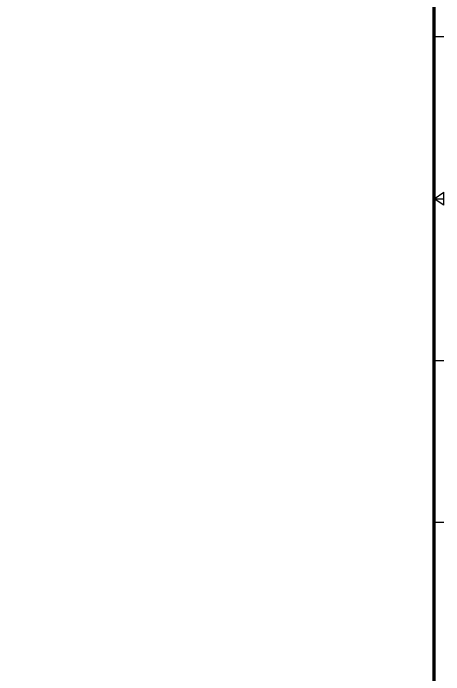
# Model space of a CAD drawing. Header units: millimetres. Extents: x 509 to 5579, y -1329 to 587.
# Drawn here: x 1781.8 to 1914.7, y -1192.6 to -988.3 of the extents above; entities that cross this region are included whole.
import ezdxf

# ---------------------------------------------------------------- set-up
doc = ezdxf.new("R2010")
doc.units = ezdxf.units.MM
doc.layers.get('0').update_dxf_attribs({"linetype": 'CONTINUOUS'})

msp = doc.modelspace()

# ---------------------------------------------------------------- linework, layer by layer
for p, q in [((1914.749, -995.602), (1911.749, -995.602)), ((1911.749, -1045.602), (1914.749, -1043.602)), ((1914.749, -1047.602), (1914.749, -1043.602)), ((1911.749, -1045.602), (1914.749, -1045.602)), ((1914.749, -1047.602), (1911.749, -1045.602)), ((1914.749, -1095.602), (1911.749, -1095.602)), ((1914.749, -1145.602), (1911.749, -1145.602))]:
    msp.add_line(p, q)
at = {"const_width": 1}
msp.add_lwpolyline([(1911.749, -775.602), (1111.749, -775.602), (1111.749, -1325.602), (1911.749, -1325.602)], close=True, dxfattribs=at)

doc.saveas('drawing.dxf')
